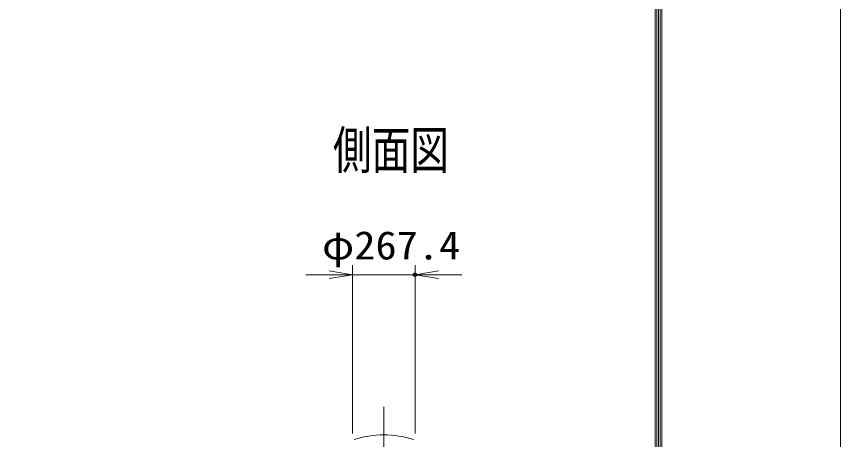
# Model space of a CAD drawing. Units: millimetres, scale not verified. Extents: x -11880 to 11880, y -8400 to 8400.
# Drawn here: x 8357 to 11880, y 769 to 2577 of the extents above; entities that cross this region are included whole.
import ezdxf
from ezdxf.enums import TextEntityAlignment as Align

# ---------------------------------------------------------------- set-up
doc = ezdxf.new("R2010")
doc.units = ezdxf.units.MM
doc.header["$LTSCALE"] = 30
doc.header["$PDMODE"] = 32
doc.header["$PDSIZE"] = 15
doc.linetypes.add('USER1', pattern=[18, 12, -1.5, 3, -1.5])
for name, color, linetype, lineweight in [('0-1_D-TTL', 7, 'Continuous', 18), ('0-3_軸線', 200, 'USER1', 15), ('0-5_寸法線', 4, 'Continuous', 18), ('0-6_0', 7, 'Continuous', 18)]:
    doc.layers.add(name, color=color, linetype=linetype, lineweight=lineweight)
doc.layers.add('0-7_Defpoints', color=7, linetype='Continuous')
doc.layers.add('1-3_文字', color=254, linetype='Continuous')
doc.styles.add('ＭＳ ゴシック', font='')
doc.styles.get('ＭＳ ゴシック').set_extended_font_data('MS Gothic')

# ---------------------------------------------------------------- blocks, each defined once
blk = doc.blocks.new('_Open')
at = {"layer": '0-6_0', "color": 4}
blk.add_line((-30, 5), (0, 0), dxfattribs=at)
blk.add_lwpolyline([(-30, -5), (0, 0), (-30, 0)], dxfattribs=at)

msp = doc.modelspace()

# ---------------------------------------------------------------- linework, layer by layer
at = {"layer": '0-1_D-TTL'}
for points in [[(-11880, -8400), (11880, -8400), (11880, 8400), (-11880, 8400)], [(-11116.29, 7779.43), (11116.29, 7779.43), (11116.29, -7777.71), (-11116.29, -7777.71)], [(-11109.21, 7772.36), (11109.21, 7772.36), (11109.21, -7770.64), (-11109.21, -7770.64)], [(-11102.14, 7765.29), (11102.14, 7765.29), (11102.14, -7763.57), (-11102.14, -7763.57)], [(-11095.07, 7758.21), (11095.07, 7758.21), (11095.07, -7756.5), (-11095.07, -7756.5)], [(-11088, 7751.14), (11088, 7751.14), (11088, -7749.43), (-11088, -7749.43)]]:
    msp.add_lwpolyline(points, close=True, dxfattribs=at)
at = {"layer": '0-3_軸線'}
msp.add_line((9927.18, 908.54), (9927.18, -1325.5), dxfattribs=at)
at = {"layer": '0-5_寸法線'}
for p, q in [((9793.48, 793.97), (9793.48, 1513.46)), ((10060.88, 793.97), (10060.88, 1513.46)), ((9693.48, 1473.46), (9593.48, 1473.46)), ((9793.48, 1473.46), (10060.88, 1473.46)), ((10160.88, 1473.46), (10260.88, 1473.46))]:
    msp.add_line(p, q, dxfattribs=at)
at = {"layer": '0-6_0'}
msp.add_arc((9927.18, 376.2), 412.77, 72.0912, 107.9088, dxfattribs=at)
at = {"layer": '0-7_Defpoints'}
msp.add_point((10060.88, 1473.46), dxfattribs=at)

# ---------------------------------------------------------------- block references
at = {"layer": '0-5_寸法線', "xscale": 3.333333, "yscale": 3.333333}
msp.add_blockref('_Open', (9793.48, 1473.46), dxfattribs=at)
at = {"layer": '0-5_寸法線', "xscale": 3.333333, "yscale": 3.333333, "rotation": 180}
msp.add_blockref('_Open', (10060.88, 1473.46), dxfattribs=at)

# ---------------------------------------------------------------- texts
at = {"layer": '0-5_寸法線', "color": 254, "style": 'ＭＳ ゴシック', "width": 1.1}
msp.add_text('φ267.4', height=121.2, dxfattribs=at).set_placement((9663.18, 1502.14), align=Align.BOTTOM_LEFT)
at = {"layer": '1-3_文字', "style": 'ＭＳ ゴシック', "width": 0.75}
msp.add_text('側面図', height=161.7, dxfattribs=at).set_placement((9709.85, 1876.79), align=Align.BOTTOM_LEFT)

doc.saveas('drawing.dxf')
